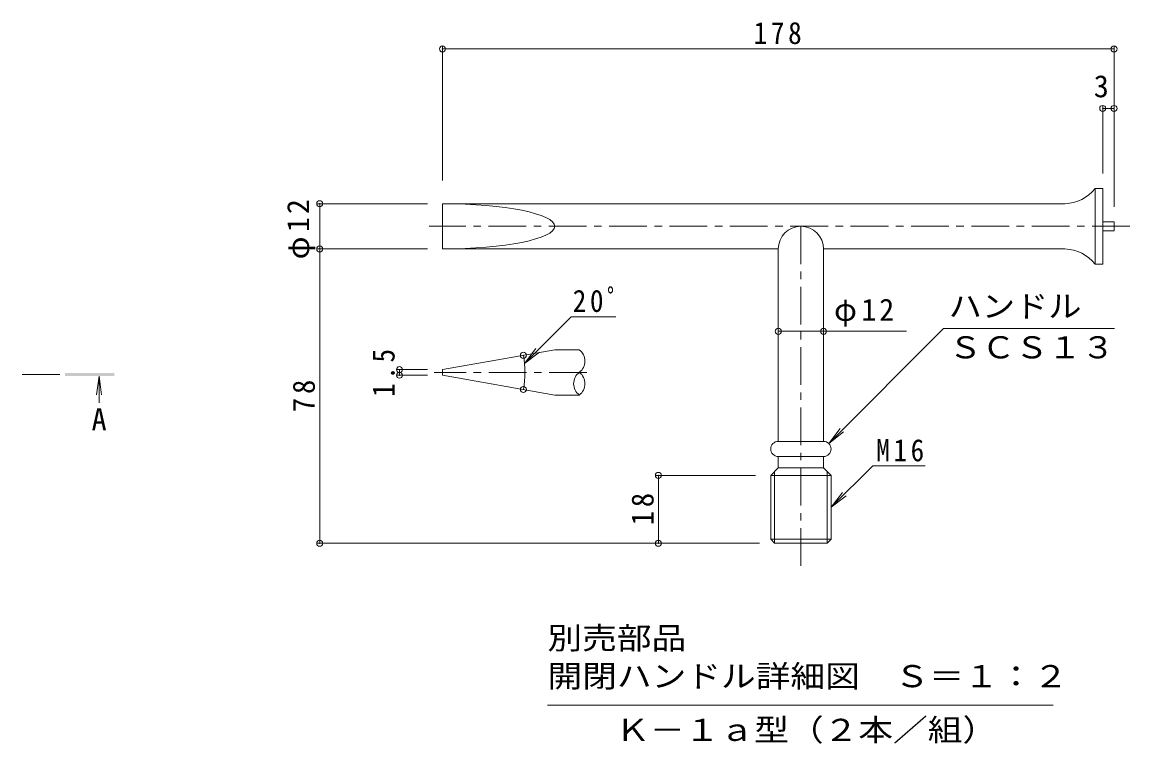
# Model space of a CAD drawing. Units: millimetres at full size, with parts at other scales. Extents: x -472 to 546, y -392 to 378.
# Drawn here: x -167.1 to 126.5, y 78.8 to 270.1 of the extents above; entities that cross this region are included whole.
import ezdxf
from ezdxf.enums import TextEntityAlignment as Align

# ---------------------------------------------------------------- set-up
doc = ezdxf.new("R2010")
doc.units = ezdxf.units.MM
doc.header["$LTSCALE"] = 2
doc.header["$PDMODE"] = 32
doc.header["$PDSIZE"] = 1.6
doc.linetypes.add('CHAIN1', pattern=[8, 5, -1, 1, -1])
for name, color, linetype, lineweight in [('0-5_寸法', 4, 'Continuous', 9), ('D-5', 7, 'Continuous', 9), ('D-F', 7, 'Continuous', 9)]:
    doc.layers.add(name, color=color, linetype=linetype, lineweight=lineweight)
doc.styles.add('ＭＳ ゴシック', font='')
doc.styles.get('ＭＳ ゴシック').set_extended_font_data('MS Gothic')

msp = doc.modelspace()

# ---------------------------------------------------------------- linework, layer by layer
at = {"layer": '0-5_寸法', "linetype": 'CHAIN1'}
msp.add_line((-167.066, 176.666), (-155.668, 176.666), dxfattribs=at)
at = {"layer": '0-5_寸法'}
for q in [(-147.32, 171.309), (-146.015, 171.309), (-146.668, 169.145)]:
    msp.add_line((-146.668, 176.266), q, dxfattribs=at)
msp.add_solid([(-142.668, 176.266), (-142.668, 177.066), (-155.668, 176.266), (-155.668, 177.066)], dxfattribs=at)
at = {"layer": 'D-5', "color": 3}
for p, q in [((117.34, 225.944), (117.34, 205.944)), ((119.34, 225.944), (117.34, 225.944)), ((119.34, 225.944), (119.34, 205.944)), ((-55.66, 221.944), (-55.66, 209.944)), ((109.34, 221.944), (-55.66, 221.944)), ((122.34, 217.094), (119.34, 217.094)), ((122.34, 214.794), (119.34, 214.794)), ((122.34, 217.094), (122.34, 214.794)), ((-55.66, 209.944), (33.34, 209.944)), ((45.34, 209.944), (109.339, 209.944)), ((45.34, 209.944), (45.34, 158.944)), ((119.34, 205.944), (117.34, 205.944)), ((-19.391, 183.235), (-25.886, 183.235)), ((-55.66, 177.985), (-55.66, 176.485)), ((-25.886, 171.235), (-19.391, 171.235)), ((33.34, 154.944), (33.34, 151.944)), ((31.34, 149.944), (33.34, 151.944)), ((31.34, 149.944), (31.34, 132.998)), ((32.34, 131.944), (32.34, 150.944)), ((33.34, 151.944), (45.34, 151.944)), ((47.34, 149.944), (45.34, 151.944)), ((46.34, 150.944), (46.34, 131.944)), ((31.34, 132.998), (47.34, 132.998)), ((31.34, 132.998), (32.34, 131.944)), ((46.34, 131.944), (47.34, 132.998)), ((46.34, 131.944), (32.34, 131.944))]:
    msp.add_line(p, q, dxfattribs=at)
at = {"layer": 'D-5', "color": 3, "linetype": 'CHAIN1'}
for p, q in [((126.532, 215.944), (-59.159, 215.944)), ((39.34, 215.944), (39.34, 124.729)), ((-17.391, 177.235), (-57.876, 177.235))]:
    msp.add_line(p, q, dxfattribs=at)
at = {"layer": 'D-5'}
for p, q in [((45.34, 188.115), (67.357, 188.115)), ((77.129, 188.827), (122.504, 188.827)), ((46.706, 158.405), (50.673, 161.449)), ((58.366, 152.497), (72.308, 152.497)), ((47.34, 141.471), (51.307, 144.515)), ((-27.835, 89.039), (106.165, 89.039))]:
    msp.add_line(p, q, dxfattribs=at)
at = {"layer": 'D-5', "color": 3}
for points in [[(33.34, 209.944), (33.34, 158.944), (45.34, 158.944)], [(33.34, 154.944), (45.34, 154.944), (45.34, 151.944)], [(31.34, 149.944), (47.34, 149.944), (47.34, 132.998)]]:
    msp.add_lwpolyline(points, dxfattribs=at)
at = {"layer": 'D-5'}
for points in [[(77.129, 188.827), (46.706, 158.405), (49.75, 162.372)], [(58.366, 152.497), (47.34, 141.471), (50.384, 145.438)]]:
    msp.add_lwpolyline(points, dxfattribs=at)
at = {"layer": 'D-5', "color": 3}
for centre, radius, start, end in [((108.976, 232.672), 10.734, 271.94333, 321.18758), ((39.34, 209.944), 6, 0, 180), ((108.976, 199.216), 10.734, 38.81242, 88.06058), ((-21.641, 180.235), 3.75, 306.87005, 53.12995), ((-17.141, 174.235), 3.75, 126.87005, 233.12995), ((-21.641, 174.235), 3.75, 306.87005, 53.12995), ((33.34, 156.944), 2, 90, 270), ((45.34, 156.944), 2, 270, 90)]:
    msp.add_arc(centre, radius, start, end, dxfattribs=at)
msp.add_ellipse((-55.66, 215.944), major_axis=(29.774, 0), ratio=0.201518, start_param=4.712389, end_param=7.8539816, dxfattribs=at)
at = {"layer": 'D-F'}
for p, q in [((-55.66, 263.567), (-55.66, 228.097)), ((-55.66, 262.967), (122.34, 262.967)), ((122.34, 263.567), (122.34, 221.094)), ((119.34, 247.785), (119.34, 229.944)), ((122.34, 247.185), (119.34, 247.185)), ((-88.801, 221.944), (-59.587, 221.944)), ((-88.201, 221.944), (-88.201, 131.944)), ((-88.801, 209.944), (-59.587, 209.944)), ((-21.552, 191.968), (-9.681, 191.968)), ((33.34, 188.115), (45.34, 188.115)), ((-33.928, 179.592), (-29.961, 182.636)), ((-67.655, 177.985), (-59.66, 177.985)), ((-67.655, 176.485), (-59.66, 176.485)), ((-67.055, 176.485), (-67.055, 177.985)), ((0.979, 149.944), (27.34, 149.944)), ((1.579, 131.944), (1.579, 149.944)), ((-88.801, 131.944), (28.34, 131.944))]:
    msp.add_line(p, q, dxfattribs=at)
at = {"layer": 'D-F', "color": 3}
for p, q in [((-55.66, 177.985), (-25.886, 183.235)), ((-55.66, 176.485), (-25.886, 171.235))]:
    msp.add_line(p, q, dxfattribs=at)
at = {"layer": 'D-F'}
msp.add_lwpolyline([(-21.552, 191.968), (-33.928, 179.592), (-30.884, 183.559)], dxfattribs=at)
msp.add_arc((-59.913, 177.235), 26.093, 350, 10, dxfattribs=at)
for p in [(-55.66, 262.967), (122.34, 262.967), (119.34, 247.185), (122.34, 247.185), (-88.201, 221.944), (-88.201, 209.944), (33.34, 188.115), (45.34, 188.115), (-34.217, 181.766), (-67.055, 177.985), (-67.055, 176.485), (-34.217, 172.704), (1.579, 149.944), (-88.201, 131.944), (1.579, 131.944)]:
    msp.add_point(p, dxfattribs=at)

# ---------------------------------------------------------------- texts
at = {"layer": '0-5_寸法', "color": 2, "style": 'ＭＳ ゴシック'}
msp.add_text('A', height=5.865, dxfattribs=at).set_placement((-148.668, 160.127), align=Align.BOTTOM_LEFT)
at = {"layer": 'D-5', "color": 2, "style": 'ＭＳ ゴシック'}
for s, width, p in [('ハンドル', 1.1, (78.504, 190.091)), ('ＳＣＳ１３', 1.1, (78.504, 179.187)), ('別売部品', 1.15, (-27.835, 102.14)), ('開閉ハンドル詳細図\u3000Ｓ＝１：２', 1.15, (-27.835, 92.039)), ('Ｋ－１ａ型（２本／組）', 1.15, (-9.835, 77.796))]:
    msp.add_text(s, height=5.865, dxfattribs=dict(at, width=width)).set_placement(p, align=Align.BOTTOM_LEFT)
at = {"layer": 'D-5', "color": 2, "insert": (59.308, 153.59), "char_height": 5.865, "attachment_point": 7, "style": 'ＭＳ ゴシック'}
msp.add_mtext('\\T1.27;\\W0.9;M16', dxfattribs=at)
at = {"layer": 'D-F', "color": 2, "style": 'ＭＳ ゴシック'}
msp.add_text('3', height=5.865, dxfattribs=at).set_placement((116.969, 248.385), align=Align.BOTTOM_LEFT)
at = {"layer": 'D-F', "color": 2, "char_height": 5.865, "attachment_point": 7, "style": 'ＭＳ ゴシック'}
for s, insert in [('\\T1.27;\\W0.9;178', (26.84, 264.167)), ('\\T1.27;\\W0.9;20ﾟ', (-21.131, 193.172)), ('\\T1.19;φ12', (48.127, 189.315))]:
    msp.add_mtext(s, dxfattribs=dict(at, insert=insert))
at = {"layer": 'D-F', "color": 2, "char_height": 5.865, "attachment_point": 7, "rotation": 90, "style": 'ＭＳ ゴシック'}
for s, insert in [('\\T1.19;φ12', (-89.401, 207.194)), ('\\T1.27;\\W0.9;1.5', (-68.255, 170.735)), ('\\T1.27;\\W0.95;78', (-89.401, 166.694)), ('\\T1.27;\\W0.95;18', (0.379, 136.694))]:
    msp.add_mtext(s, dxfattribs=dict(at, insert=insert))

doc.saveas('drawing.dxf')
